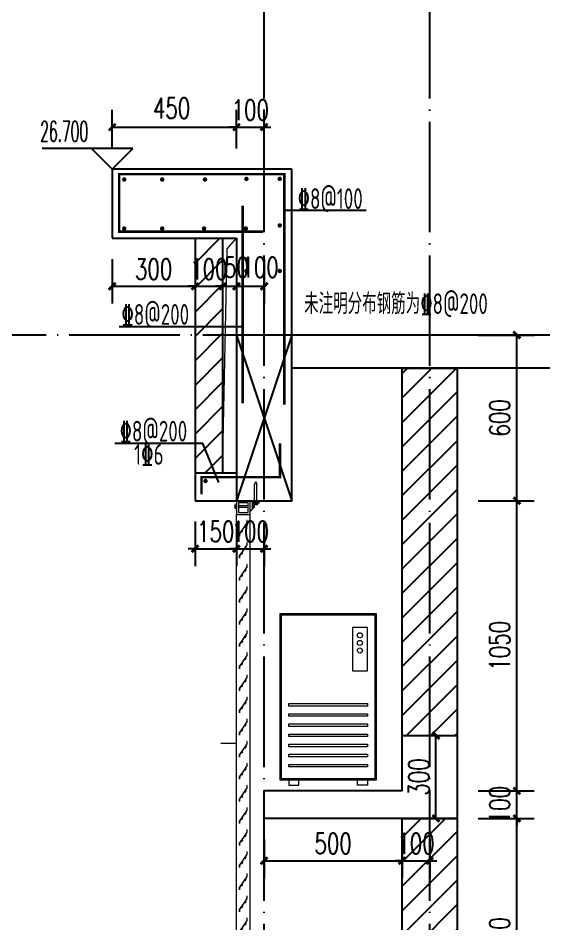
# Model space of a CAD drawing. Extents: x 393367 to 3005760, y 4998 to 826018.
# Drawn here: x 2853777 to 2855681, y 456011 to 459290 of the extents above; entities that cross this region are included whole.
import ezdxf

# ---------------------------------------------------------------- set-up
doc = ezdxf.new("R2010")
doc.units = 0
doc.header["$LTSCALE"] = 1000
doc.linetypes.add('DOTE', pattern=[2.42, 2, -0.2, 0.02, -0.2])
doc.layers.get('0').update_dxf_attribs({"linetype": 'CONTINUOUS'})
doc.layers.get('Defpoints').update_dxf_attribs({"linetype": 'CONTINUOUS'})
for name, color, linetype in [('DIM_ELEV', 3, 'CONTINUOUS'), ('DOTE', 8, 'DOTE'), ('PUB_DIM', 3, 'CONTINUOUS'), ('PUB_HATCH', 8, 'CONTINUOUS'), ('PUB_TEXT', 7, 'CONTINUOUS'), ('S-大样-砼线', 7, 'CONTINUOUS'), ('S-引出线', 40, 'CONTINUOUS'), ('TEXT', 7, 'CONTINUOUS'), ('WALL', 130, 'CONTINUOUS')]:
    doc.layers.add(name, color=color, linetype=linetype)
for name, color, linetype, lineweight in [('DIM_IDEN', 3, 'CONTINUOUS', 15), ('REIN', 1, 'CONTINUOUS', 18), ('平面-空调室外机', 143, 'CONTINUOUS', 9), ('立面-洞口示意', 214, 'CONTINUOUS', 13), ('立面-百叶', 36, 'CONTINUOUS', 9)]:
    doc.layers.add(name, color=color, linetype=linetype, lineweight=lineweight)
doc.styles.add('_TCH_DIM', font='simplex.shx', dxfattribs={"width": 0.65, "bigfont": 'gbcbig.shx'})
doc.styles.add('_TCH_DIM_T3', font='SIMPLEX', dxfattribs={"width": 0.705882, "bigfont": 'GBCBIG'})
doc.styles.add('TSSD_Rein', font='Tssdeng.shx', dxfattribs={"width": 0.7, "bigfont": 'hztxt.shx'})
doc.dimstyles.new('_TCH_ARCH&&25', dxfattribs={"dimtxt": 74.375, "dimasz": 25, "dimexe": 62.5, "dimexo": 75, "dimgap": 25, "dimtad": 1, "dimdec": 0, "dimzin": 0, "dimdsep": 46, "dimtxsty": '_TCH_DIM_T3', "dimblk": 'ARCHTICK', "dimcen": 0.09, "dimclrt": 7, "dimazin": 2, "dimtfac": 1, "dimtdec": 0, "dimtix": 1, "dimtmove": 2, "dimatfit": 3, "dimfxl": 1, "dimtolj": 1, "dimtzin": 0, "dimarcsym": 0})
pattern_1 = [(45, (2411524.25, 612130.613), (-44.1941915, 44.1941915), [])]

# ---------------------------------------------------------------- blocks, each defined once
blk = doc.blocks.new('A$C245D61ED')
at = {"layer": '立面-百叶'}
for p, q in [((61.8, 57.3), (65.7, 69.8)), ((65.7, 69.8), (70, 57.3)), ((61.8, 0), (61.8, 57.3)), ((70, 0), (70, 57.3)), ((45.9, 0), (79.7, 0)), ((79.7, -6.2), (79.7, 0)), ((-7.5, -18.3), (-11.1, -18.3)), ((-7.5, -22.8), (-11.1, -22.8)), ((-7.5, -18.3), (-7.5, -22.8)), ((38.4, -17.9), (3.4, -17.9)), ((38.4, -24.1), (3.4, -24.1)), ((52.2, -6.2), (52.2, -31.7)), ((52.2, -6.2), (79.7, -6.2)), ((61.3, -17.9), (52.2, -17.9)), ((61.3, -24.1), (52.2, -24.1)), ((61.3, -24.1), (61.3, -17.9)), ((63.4, -10.2), (63.4, -14.4)), ((63.4, -10.2), (68.8, -10.2)), ((68.8, -10.2), (68.8, -14.4)), ((-4.1, -2150), (-4.1, -50)), ((45.9, -2150), (45.9, -50)), ((-7.5, -2177.2), (-11.1, -2177.2)), ((-7.5, -2181.7), (-11.1, -2181.7)), ((-7.5, -2181.7), (-7.5, -2177.2)), ((38.4, -2175.9), (3.4, -2175.9)), ((38.4, -2182.1), (3.4, -2182.1)), ((52.2, -2193.7), (52.2, -2168.3)), ((61.3, -2175.9), (52.2, -2175.9)), ((61.3, -2182.1), (52.2, -2182.1)), ((52.2, -2193.7), (79.7, -2193.7)), ((61.3, -2175.9), (61.3, -2182.1)), ((63.4, -2189.8), (63.4, -2185.6)), ((63.4, -2189.8), (68.8, -2189.8)), ((68.8, -2189.8), (68.8, -2185.6)), ((79.7, -2193.7), (79.7, -2200)), ((45.9, -2200), (79.7, -2200)), ((61.8, -2200), (61.8, -2257.3)), ((70, -2200), (70, -2257.3)), ((61.8, -2257.3), (65.7, -2269.8)), ((65.7, -2269.8), (70, -2257.3))]:
    blk.add_line(p, q, dxfattribs=at)
for points in [[(-4.1, 0), (-4.1, -50), (45.9, -50), (45.9, 0)], [(3.4, -7.5), (3.4, -42.5), (38.4, -42.5), (38.4, -7.5)]]:
    blk.add_lwpolyline(points, close=True, dxfattribs=at)
at = {"layer": '立面-百叶', "elevation": 0}
for points in [[(52.2, -14.4), (56.4, -14.4), (56.4, -27.5), (52.2, -27.5)], [(52.2, -2185.6), (56.4, -2185.6), (56.4, -2172.5), (52.2, -2172.5)]]:
    blk.add_lwpolyline(points, dxfattribs=at)
at = {"layer": '立面-百叶'}
for points in [[(18.6, -110, 0.381382), (16.2, -107.2, -0.56119), (16.1, -106.9), (25.8, -92.6, -0.56119), (26.1, -92.6, 0.381382), (29.6, -93.8, 0.433252), (29.7, -93.6), (29.3, -92.8, 0.372825), (29, -92.7, -2.886751), (30, -91.1, 0.372825), (30.3, -91.4), (31.1, -91.4, 0.433252), (31.3, -91.3, 0.381382), (28.9, -88.5, -0.56119), (28.7, -88.2), (34.4, -79.9), (34.4, -71), (33.6, -71), (33.6, -79.6), (6.5, -119.5), (6.5, -128.1), (7.4, -128.1), (7.4, -119.7), (13.1, -111.3, -0.56119), (13.4, -111.3, 0.381382), (16.9, -112.5, 0.433252), (17, -112.3), (16.6, -111.5, 0.372825), (16.3, -111.4, -2.886751), (17.3, -109.8, 0.372825), (17.6, -110.1), (18.4, -110.1, 0.433252)], [(18.6, -190, 0.381382), (16.2, -187.2, -0.56119), (16.1, -186.9), (25.8, -172.6, -0.56119), (26.1, -172.6, 0.381382), (29.6, -173.8, 0.433252), (29.7, -173.6), (29.3, -172.8, 0.372825), (29, -172.7, -2.886751), (30, -171.1, 0.372825), (30.3, -171.4), (31.1, -171.4, 0.433252), (31.3, -171.3, 0.381382), (28.9, -168.5, -0.56119), (28.7, -168.2), (34.4, -159.9), (34.4, -151), (33.6, -151), (33.6, -159.6), (6.5, -199.5), (6.5, -208.1), (7.4, -208.1), (7.4, -199.7), (13.1, -191.3, -0.56119), (13.4, -191.3, 0.381382), (16.9, -192.5, 0.433252), (17, -192.3), (16.6, -191.5, 0.372825), (16.3, -191.4, -2.886751), (17.3, -189.8, 0.372825), (17.6, -190.1), (18.4, -190.1, 0.433252)], [(18.6, -270, 0.381382), (16.2, -267.2, -0.56119), (16.1, -266.9), (25.8, -252.6, -0.56119), (26.1, -252.6, 0.381382), (29.6, -253.8, 0.433252), (29.7, -253.6), (29.3, -252.8, 0.372825), (29, -252.7, -2.886751), (30, -251.1, 0.372825), (30.3, -251.4), (31.1, -251.4, 0.433252), (31.3, -251.3, 0.381382), (28.9, -248.5, -0.56119), (28.7, -248.2), (34.4, -239.9), (34.4, -231), (33.6, -231), (33.6, -239.6), (6.5, -279.5), (6.5, -288.1), (7.4, -288.1), (7.4, -279.7), (13.1, -271.3, -0.56119), (13.4, -271.3, 0.381382), (16.9, -272.5, 0.433252), (17, -272.3), (16.6, -271.5, 0.372825), (16.3, -271.4, -2.886751), (17.3, -269.8, 0.372825), (17.6, -270.1), (18.4, -270.1, 0.433252)], [(18.6, -350, 0.381382), (16.2, -347.2, -0.56119), (16.1, -346.9), (25.8, -332.6, -0.56119), (26.1, -332.6, 0.381382), (29.6, -333.8, 0.433252), (29.7, -333.6), (29.3, -332.8, 0.372825), (29, -332.7, -2.886751), (30, -331.1, 0.372825), (30.3, -331.4), (31.1, -331.4, 0.433252), (31.3, -331.3, 0.381382), (28.9, -328.5, -0.56119), (28.7, -328.2), (34.4, -319.9), (34.4, -311), (33.6, -311), (33.6, -319.6), (6.5, -359.5), (6.5, -368.1), (7.4, -368.1), (7.4, -359.7), (13.1, -351.3, -0.56119), (13.4, -351.3, 0.381382), (16.9, -352.5, 0.433252), (17, -352.3), (16.6, -351.5, 0.372825), (16.3, -351.4, -2.886751), (17.3, -349.8, 0.372825), (17.6, -350.1), (18.4, -350.1, 0.433252)], [(18.6, -430, 0.381382), (16.2, -427.2, -0.56119), (16.1, -426.9), (25.8, -412.6, -0.56119), (26.1, -412.6, 0.381382), (29.6, -413.8, 0.433252), (29.7, -413.6), (29.3, -412.8, 0.372825), (29, -412.7, -2.886751), (30, -411.1, 0.372825), (30.3, -411.4), (31.1, -411.4, 0.433252), (31.3, -411.3, 0.381382), (28.9, -408.5, -0.56119), (28.7, -408.2), (34.4, -399.9), (34.4, -391), (33.6, -391), (33.6, -399.6), (6.5, -439.5), (6.5, -448.1), (7.4, -448.1), (7.4, -439.7), (13.1, -431.3, -0.56119), (13.4, -431.3, 0.381382), (16.9, -432.5, 0.433252), (17, -432.3), (16.6, -431.5, 0.372825), (16.3, -431.4, -2.886751), (17.3, -429.8, 0.372825), (17.6, -430.1), (18.4, -430.1, 0.433252)], [(18.6, -510, 0.381382), (16.2, -507.2, -0.56119), (16.1, -506.9), (25.8, -492.6, -0.56119), (26.1, -492.6, 0.381382), (29.6, -493.8, 0.433252), (29.7, -493.6), (29.3, -492.8, 0.372825), (29, -492.7, -2.886751), (30, -491.1, 0.372825), (30.3, -491.4), (31.1, -491.4, 0.433252), (31.3, -491.3, 0.381382), (28.9, -488.5, -0.56119), (28.7, -488.2), (34.4, -479.9), (34.4, -471), (33.6, -471), (33.6, -479.6), (6.5, -519.5), (6.5, -528.1), (7.4, -528.1), (7.4, -519.7), (13.1, -511.3, -0.56119), (13.4, -511.3, 0.381382), (16.9, -512.5, 0.433252), (17, -512.3), (16.6, -511.5, 0.372825), (16.3, -511.4, -2.886751), (17.3, -509.8, 0.372825), (17.6, -510.1), (18.4, -510.1, 0.433252)], [(18.6, -590, 0.381382), (16.2, -587.2, -0.56119), (16.1, -586.9), (25.8, -572.6, -0.56119), (26.1, -572.6, 0.381382), (29.6, -573.8, 0.433252), (29.7, -573.6), (29.3, -572.8, 0.372825), (29, -572.7, -2.886751), (30, -571.1, 0.372825), (30.3, -571.4), (31.1, -571.4, 0.433252), (31.3, -571.3, 0.381382), (28.9, -568.5, -0.56119), (28.7, -568.2), (34.4, -559.9), (34.4, -551), (33.6, -551), (33.6, -559.6), (6.5, -599.5), (6.5, -608.1), (7.4, -608.1), (7.4, -599.7), (13.1, -591.3, -0.56119), (13.4, -591.3, 0.381382), (16.9, -592.5, 0.433252), (17, -592.3), (16.6, -591.5, 0.372825), (16.3, -591.4, -2.886751), (17.3, -589.8, 0.372825), (17.6, -590.1), (18.4, -590.1, 0.433252)], [(18.6, -670, 0.381382), (16.2, -667.2, -0.56119), (16.1, -666.9), (25.8, -652.6, -0.56119), (26.1, -652.6, 0.381382), (29.6, -653.8, 0.433252), (29.7, -653.6), (29.3, -652.8, 0.372825), (29, -652.7, -2.886751), (30, -651.1, 0.372825), (30.3, -651.4), (31.1, -651.4, 0.433252), (31.3, -651.3, 0.381382), (28.9, -648.5, -0.56119), (28.7, -648.2), (34.4, -639.9), (34.4, -631), (33.6, -631), (33.6, -639.6), (6.5, -679.5), (6.5, -688.1), (7.4, -688.1), (7.4, -679.7), (13.1, -671.3, -0.56119), (13.4, -671.3, 0.381382), (16.9, -672.5, 0.433252), (17, -672.3), (16.6, -671.5, 0.372825), (16.3, -671.4, -2.886751), (17.3, -669.8, 0.372825), (17.6, -670.1), (18.4, -670.1, 0.433252)], [(18.6, -750, 0.381382), (16.2, -747.2, -0.56119), (16.1, -746.9), (25.8, -732.6, -0.56119), (26.1, -732.6, 0.381382), (29.6, -733.8, 0.433252), (29.7, -733.6), (29.3, -732.8, 0.372825), (29, -732.7, -2.886751), (30, -731.1, 0.372825), (30.3, -731.4), (31.1, -731.4, 0.433252), (31.3, -731.3, 0.381382), (28.9, -728.5, -0.56119), (28.7, -728.2), (34.4, -719.9), (34.4, -711), (33.6, -711), (33.6, -719.6), (6.5, -759.5), (6.5, -768.1), (7.4, -768.1), (7.4, -759.7), (13.1, -751.3, -0.56119), (13.4, -751.3, 0.381382), (16.9, -752.5, 0.433252), (17, -752.3), (16.6, -751.5, 0.372825), (16.3, -751.4, -2.886751), (17.3, -749.8, 0.372825), (17.6, -750.1), (18.4, -750.1, 0.433252)], [(18.6, -830, 0.381382), (16.2, -827.2, -0.56119), (16.1, -826.9), (25.8, -812.6, -0.56119), (26.1, -812.6, 0.381382), (29.6, -813.8, 0.433252), (29.7, -813.6), (29.3, -812.8, 0.372825), (29, -812.7, -2.886751), (30, -811.1, 0.372825), (30.3, -811.4), (31.1, -811.4, 0.433252), (31.3, -811.3, 0.381382), (28.9, -808.5, -0.56119), (28.7, -808.2), (34.4, -799.9), (34.4, -791), (33.6, -791), (33.6, -799.6), (6.5, -839.5), (6.5, -848.1), (7.4, -848.1), (7.4, -839.7), (13.1, -831.3, -0.56119), (13.4, -831.3, 0.381382), (16.9, -832.5, 0.433252), (17, -832.3), (16.6, -831.5, 0.372825), (16.3, -831.4, -2.886751), (17.3, -829.8, 0.372825), (17.6, -830.1), (18.4, -830.1, 0.433252)], [(18.6, -910, 0.381382), (16.2, -907.2, -0.56119), (16.1, -906.9), (25.8, -892.6, -0.56119), (26.1, -892.6, 0.381382), (29.6, -893.8, 0.433252), (29.7, -893.6), (29.3, -892.8, 0.372825), (29, -892.7, -2.886751), (30, -891.1, 0.372825), (30.3, -891.4), (31.1, -891.4, 0.433252), (31.3, -891.3, 0.381382), (28.9, -888.5, -0.56119), (28.7, -888.2), (34.4, -879.9), (34.4, -871), (33.6, -871), (33.6, -879.6), (6.5, -919.5), (6.5, -928.1), (7.4, -928.1), (7.4, -919.7), (13.1, -911.3, -0.56119), (13.4, -911.3, 0.381382), (16.9, -912.5, 0.433252), (17, -912.3), (16.6, -911.5, 0.372825), (16.3, -911.4, -2.886751), (17.3, -909.8, 0.372825), (17.6, -910.1), (18.4, -910.1, 0.433252)], [(18.6, -990, 0.381382), (16.2, -987.2, -0.56119), (16.1, -986.9), (25.8, -972.6, -0.56119), (26.1, -972.6, 0.381382), (29.6, -973.8, 0.433252), (29.7, -973.6), (29.3, -972.8, 0.372825), (29, -972.7, -2.886751), (30, -971.1, 0.372825), (30.3, -971.4), (31.1, -971.4, 0.433252), (31.3, -971.3, 0.381382), (28.9, -968.5, -0.56119), (28.7, -968.2), (34.4, -959.9), (34.4, -951), (33.6, -951), (33.6, -959.6), (6.5, -999.5), (6.5, -1008.1), (7.4, -1008.1), (7.4, -999.7), (13.1, -991.3, -0.56119), (13.4, -991.3, 0.381382), (16.9, -992.5, 0.433252), (17, -992.3), (16.6, -991.5, 0.372825), (16.3, -991.4, -2.886751), (17.3, -989.8, 0.372825), (17.6, -990.1), (18.4, -990.1, 0.433252)], [(18.6, -1070, 0.381382), (16.2, -1067.2, -0.56119), (16.1, -1066.9), (25.8, -1052.6, -0.56119), (26.1, -1052.6, 0.381382), (29.6, -1053.8, 0.433252), (29.7, -1053.6), (29.3, -1052.8, 0.372825), (29, -1052.7, -2.886751), (30, -1051.1, 0.372825), (30.3, -1051.4), (31.1, -1051.4, 0.433252), (31.3, -1051.3, 0.381382), (28.9, -1048.5, -0.56119), (28.7, -1048.2), (34.4, -1039.9), (34.4, -1031), (33.6, -1031), (33.6, -1039.6), (6.5, -1079.5), (6.5, -1088.1), (7.4, -1088.1), (7.4, -1079.7), (13.1, -1071.3, -0.56119), (13.4, -1071.3, 0.381382), (16.9, -1072.5, 0.433252), (17, -1072.3), (16.6, -1071.5, 0.372825), (16.3, -1071.4, -2.886751), (17.3, -1069.8, 0.372825), (17.6, -1070.1), (18.4, -1070.1, 0.433252)], [(18.6, -1150, 0.381382), (16.2, -1147.2, -0.56119), (16.1, -1146.9), (25.8, -1132.6, -0.56119), (26.1, -1132.6, 0.381382), (29.6, -1133.8, 0.433252), (29.7, -1133.6), (29.3, -1132.8, 0.372825), (29, -1132.7, -2.886751), (30, -1131.1, 0.372825), (30.3, -1131.4), (31.1, -1131.4, 0.433252), (31.3, -1131.3, 0.381382), (28.9, -1128.5, -0.56119), (28.7, -1128.2), (34.4, -1119.9), (34.4, -1111), (33.6, -1111), (33.6, -1119.6), (6.5, -1159.5), (6.5, -1168.1), (7.4, -1168.1), (7.4, -1159.7), (13.1, -1151.3, -0.56119), (13.4, -1151.3, 0.381382), (16.9, -1152.5, 0.433252), (17, -1152.3), (16.6, -1151.5, 0.372825), (16.3, -1151.4, -2.886751), (17.3, -1149.8, 0.372825), (17.6, -1150.1), (18.4, -1150.1, 0.433252)], [(18.6, -1230, 0.381382), (16.2, -1227.2, -0.56119), (16.1, -1226.9), (25.8, -1212.6, -0.56119), (26.1, -1212.6, 0.381382), (29.6, -1213.8, 0.433252), (29.7, -1213.6), (29.3, -1212.8, 0.372825), (29, -1212.7, -2.886751), (30, -1211.1, 0.372825), (30.3, -1211.4), (31.1, -1211.4, 0.433252), (31.3, -1211.3, 0.381382), (28.9, -1208.5, -0.56119), (28.7, -1208.2), (34.4, -1199.9), (34.4, -1191), (33.6, -1191), (33.6, -1199.6), (6.5, -1239.5), (6.5, -1248.1), (7.4, -1248.1), (7.4, -1239.7), (13.1, -1231.3, -0.56119), (13.4, -1231.3, 0.381382), (16.9, -1232.5, 0.433252), (17, -1232.3), (16.6, -1231.5, 0.372825), (16.3, -1231.4, -2.886751), (17.3, -1229.8, 0.372825), (17.6, -1230.1), (18.4, -1230.1, 0.433252)], [(18.6, -1310, 0.381382), (16.2, -1307.2, -0.56119), (16.1, -1306.9), (25.8, -1292.6, -0.56119), (26.1, -1292.6, 0.381382), (29.6, -1293.8, 0.433252), (29.7, -1293.6), (29.3, -1292.8, 0.372825), (29, -1292.7, -2.886751), (30, -1291.1, 0.372825), (30.3, -1291.4), (31.1, -1291.4, 0.433252), (31.3, -1291.3, 0.381382), (28.9, -1288.5, -0.56119), (28.7, -1288.2), (34.4, -1279.9), (34.4, -1271), (33.6, -1271), (33.6, -1279.6), (6.5, -1319.5), (6.5, -1328.1), (7.4, -1328.1), (7.4, -1319.7), (13.1, -1311.3, -0.56119), (13.4, -1311.3, 0.381382), (16.9, -1312.5, 0.433252), (17, -1312.3), (16.6, -1311.5, 0.372825), (16.3, -1311.4, -2.886751), (17.3, -1309.8, 0.372825), (17.6, -1310.1), (18.4, -1310.1, 0.433252)], [(18.6, -1390, 0.381382), (16.2, -1387.2, -0.56119), (16.1, -1386.9), (25.8, -1372.6, -0.56119), (26.1, -1372.6, 0.381382), (29.6, -1373.8, 0.433252), (29.7, -1373.6), (29.3, -1372.8, 0.372825), (29, -1372.7, -2.886751), (30, -1371.1, 0.372825), (30.3, -1371.4), (31.1, -1371.4, 0.433252), (31.3, -1371.3, 0.381382), (28.9, -1368.5, -0.56119), (28.7, -1368.2), (34.4, -1359.9), (34.4, -1351), (33.6, -1351), (33.6, -1359.6), (6.5, -1399.5), (6.5, -1408.1), (7.4, -1408.1), (7.4, -1399.7), (13.1, -1391.3, -0.56119), (13.4, -1391.3, 0.381382), (16.9, -1392.5, 0.433252), (17, -1392.3), (16.6, -1391.5, 0.372825), (16.3, -1391.4, -2.886751), (17.3, -1389.8, 0.372825), (17.6, -1390.1), (18.4, -1390.1, 0.433252)], [(18.6, -1470, 0.381382), (16.2, -1467.2, -0.56119), (16.1, -1466.9), (25.8, -1452.6, -0.56119), (26.1, -1452.6, 0.381382), (29.6, -1453.8, 0.433252), (29.7, -1453.6), (29.3, -1452.8, 0.372825), (29, -1452.7, -2.886751), (30, -1451.1, 0.372825), (30.3, -1451.4), (31.1, -1451.4, 0.433252), (31.3, -1451.3, 0.381382), (28.9, -1448.5, -0.56119), (28.7, -1448.2), (34.4, -1439.9), (34.4, -1431), (33.6, -1431), (33.6, -1439.6), (6.5, -1479.5), (6.5, -1488.1), (7.4, -1488.1), (7.4, -1479.7), (13.1, -1471.3, -0.56119), (13.4, -1471.3, 0.381382), (16.9, -1472.5, 0.433252), (17, -1472.3), (16.6, -1471.5, 0.372825), (16.3, -1471.4, -2.886751), (17.3, -1469.8, 0.372825), (17.6, -1470.1), (18.4, -1470.1, 0.433252)], [(18.6, -1550, 0.381382), (16.2, -1547.2, -0.56119), (16.1, -1546.9), (25.8, -1532.6, -0.56119), (26.1, -1532.6, 0.381382), (29.6, -1533.8, 0.433252), (29.7, -1533.6), (29.3, -1532.8, 0.372825), (29, -1532.7, -2.886751), (30, -1531.1, 0.372825), (30.3, -1531.4), (31.1, -1531.4, 0.433252), (31.3, -1531.3, 0.381382), (28.9, -1528.5, -0.56119), (28.7, -1528.2), (34.4, -1519.9), (34.4, -1511), (33.6, -1511), (33.6, -1519.6), (6.5, -1559.5), (6.5, -1568.1), (7.4, -1568.1), (7.4, -1559.7), (13.1, -1551.3, -0.56119), (13.4, -1551.3, 0.381382), (16.9, -1552.5, 0.433252), (17, -1552.3), (16.6, -1551.5, 0.372825), (16.3, -1551.4, -2.886751), (17.3, -1549.8, 0.372825), (17.6, -1550.1), (18.4, -1550.1, 0.433252)], [(18.6, -1630, 0.381382), (16.2, -1627.2, -0.56119), (16.1, -1626.9), (25.8, -1612.6, -0.56119), (26.1, -1612.6, 0.381382), (29.6, -1613.8, 0.433252), (29.7, -1613.6), (29.3, -1612.8, 0.372825), (29, -1612.7, -2.886751), (30, -1611.1, 0.372825), (30.3, -1611.4), (31.1, -1611.4, 0.433252), (31.3, -1611.3, 0.381382), (28.9, -1608.5, -0.56119), (28.7, -1608.2), (34.4, -1599.9), (34.4, -1591), (33.6, -1591), (33.6, -1599.6), (6.5, -1639.5), (6.5, -1648.1), (7.4, -1648.1), (7.4, -1639.7), (13.1, -1631.3, -0.56119), (13.4, -1631.3, 0.381382), (16.9, -1632.5, 0.433252), (17, -1632.3), (16.6, -1631.5, 0.372825), (16.3, -1631.4, -2.886751), (17.3, -1629.8, 0.372825), (17.6, -1630.1), (18.4, -1630.1, 0.433252)], [(18.6, -1710, 0.381382), (16.2, -1707.2, -0.56119), (16.1, -1706.9), (25.8, -1692.6, -0.56119), (26.1, -1692.6, 0.381382), (29.6, -1693.8, 0.433252), (29.7, -1693.6), (29.3, -1692.8, 0.372825), (29, -1692.7, -2.886751), (30, -1691.1, 0.372825), (30.3, -1691.4), (31.1, -1691.4, 0.433252), (31.3, -1691.3, 0.381382), (28.9, -1688.5, -0.56119), (28.7, -1688.2), (34.4, -1679.9), (34.4, -1671), (33.6, -1671), (33.6, -1679.6), (6.5, -1719.5), (6.5, -1728.1), (7.4, -1728.1), (7.4, -1719.7), (13.1, -1711.3, -0.56119), (13.4, -1711.3, 0.381382), (16.9, -1712.5, 0.433252), (17, -1712.3), (16.6, -1711.5, 0.372825), (16.3, -1711.4, -2.886751), (17.3, -1709.8, 0.372825), (17.6, -1710.1), (18.4, -1710.1, 0.433252)], [(18.6, -1790, 0.381382), (16.2, -1787.2, -0.56119), (16.1, -1786.9), (25.8, -1772.6, -0.56119), (26.1, -1772.6, 0.381382), (29.6, -1773.8, 0.433252), (29.7, -1773.6), (29.3, -1772.8, 0.372825), (29, -1772.7, -2.886751), (30, -1771.1, 0.372825), (30.3, -1771.4), (31.1, -1771.4, 0.433252), (31.3, -1771.3, 0.381382), (28.9, -1768.5, -0.56119), (28.7, -1768.2), (34.4, -1759.9), (34.4, -1751), (33.6, -1751), (33.6, -1759.6), (6.5, -1799.5), (6.5, -1808.1), (7.4, -1808.1), (7.4, -1799.7), (13.1, -1791.3, -0.56119), (13.4, -1791.3, 0.381382), (16.9, -1792.5, 0.433252), (17, -1792.3), (16.6, -1791.5, 0.372825), (16.3, -1791.4, -2.886751), (17.3, -1789.8, 0.372825), (17.6, -1790.1), (18.4, -1790.1, 0.433252)], [(18.6, -1870, 0.381382), (16.2, -1867.2, -0.56119), (16.1, -1866.9), (25.8, -1852.6, -0.56119), (26.1, -1852.6, 0.381382), (29.6, -1853.8, 0.433252), (29.7, -1853.6), (29.3, -1852.8, 0.372825), (29, -1852.7, -2.886751), (30, -1851.1, 0.372825), (30.3, -1851.4), (31.1, -1851.4, 0.433252), (31.3, -1851.3, 0.381382), (28.9, -1848.5, -0.56119), (28.7, -1848.2), (34.4, -1839.9), (34.4, -1831), (33.6, -1831), (33.6, -1839.6), (6.5, -1879.5), (6.5, -1888.1), (7.4, -1888.1), (7.4, -1879.7), (13.1, -1871.3, -0.56119), (13.4, -1871.3, 0.381382), (16.9, -1872.5, 0.433252), (17, -1872.3), (16.6, -1871.5, 0.372825), (16.3, -1871.4, -2.886751), (17.3, -1869.8, 0.372825), (17.6, -1870.1), (18.4, -1870.1, 0.433252)], [(18.6, -1950, 0.381382), (16.2, -1947.2, -0.56119), (16.1, -1946.9), (25.8, -1932.6, -0.56119), (26.1, -1932.6, 0.381382), (29.6, -1933.8, 0.433252), (29.7, -1933.6), (29.3, -1932.8, 0.372825), (29, -1932.7, -2.886751), (30, -1931.1, 0.372825), (30.3, -1931.4), (31.1, -1931.4, 0.433252), (31.3, -1931.3, 0.381382), (28.9, -1928.5, -0.56119), (28.7, -1928.2), (34.4, -1919.9), (34.4, -1911), (33.6, -1911), (33.6, -1919.6), (6.5, -1959.5), (6.5, -1968.1), (7.4, -1968.1), (7.4, -1959.7), (13.1, -1951.3, -0.56119), (13.4, -1951.3, 0.381382), (16.9, -1952.5, 0.433252), (17, -1952.3), (16.6, -1951.5, 0.372825), (16.3, -1951.4, -2.886751), (17.3, -1949.8, 0.372825), (17.6, -1950.1), (18.4, -1950.1, 0.433252)], [(18.6, -2030, 0.381382), (16.2, -2027.2, -0.56119), (16.1, -2026.9), (25.8, -2012.6, -0.56119), (26.1, -2012.6, 0.381382), (29.6, -2013.8, 0.433252), (29.7, -2013.6), (29.3, -2012.8, 0.372825), (29, -2012.7, -2.886751), (30, -2011.1, 0.372825), (30.3, -2011.4), (31.1, -2011.4, 0.433252), (31.3, -2011.3, 0.381382), (28.9, -2008.5, -0.56119), (28.7, -2008.2), (34.4, -1999.9), (34.4, -1991), (33.6, -1991), (33.6, -1999.6), (6.5, -2039.5), (6.5, -2048.1), (7.4, -2048.1), (7.4, -2039.7), (13.1, -2031.3, -0.56119), (13.4, -2031.3, 0.381382), (16.9, -2032.5, 0.433252), (17, -2032.3), (16.6, -2031.5, 0.372825), (16.3, -2031.4, -2.886751), (17.3, -2029.8, 0.372825), (17.6, -2030.1), (18.4, -2030.1, 0.433252)], [(18.6, -2110, 0.381382), (16.2, -2107.2, -0.56119), (16.1, -2106.9), (25.8, -2092.6, -0.56119), (26.1, -2092.6, 0.381382), (29.6, -2093.8, 0.433252), (29.7, -2093.6), (29.3, -2092.8, 0.372825), (29, -2092.7, -2.886751), (30, -2091.1, 0.372825), (30.3, -2091.4), (31.1, -2091.4, 0.433252), (31.3, -2091.3, 0.381382), (28.9, -2088.5, -0.56119), (28.7, -2088.2), (34.4, -2079.9), (34.4, -2071), (33.6, -2071), (33.6, -2079.6), (6.5, -2119.5), (6.5, -2128.1), (7.4, -2128.1), (7.4, -2119.7), (13.1, -2111.3, -0.56119), (13.4, -2111.3, 0.381382), (16.9, -2112.5, 0.433252), (17, -2112.3), (16.6, -2111.5, 0.372825), (16.3, -2111.4, -2.886751), (17.3, -2109.8, 0.372825), (17.6, -2110.1), (18.4, -2110.1, 0.433252)]]:
    blk.add_lwpolyline(points, format="xyb", close=True, dxfattribs=at)
at = {"layer": '立面-百叶', "elevation": 0}
for points in [[(-4.1, -2200), (-4.1, -2150), (45.9, -2150), (45.9, -2200)], [(3.4, -2192.5), (3.4, -2157.5), (38.4, -2157.5), (38.4, -2192.5)]]:
    blk.add_lwpolyline(points, close=True, dxfattribs=at)
at = {"layer": '立面-百叶'}
for centre, radius, start, end in [((-2.6, -20.6), 8.77, 100.1805, 164.9513), ((-2.6, -20.6), 8.77, 195.0487, 259.8195), ((42.9, -28), 9.94, 287.5787, 338.7505), ((66.1, -4.4), 10.4, 190.1805, 254.9513), ((66.1, -4.4), 10.4, 285.0487, 349.8195), ((42.9, -2172), 9.94, 21.2495, 72.4213), ((-2.6, -2179.4), 8.77, 100.1805, 164.9513), ((-2.6, -2179.4), 8.77, 195.0487, 259.8195), ((66.1, -2195.6), 10.4, 105.0487, 169.8195), ((66.1, -2195.6), 10.4, 10.1805, 74.9513)]:
    blk.add_arc(centre, radius, start, end, dxfattribs=at)
blk = doc.blocks.new('kongtiao')
for p, q in [((-338.7, 49), (-338.7, -550.8)), ((11, 49), (-338.7, 49)), ((-334.1, 44.4), (-334.1, -546.2)), ((6.4, 44.4), (-334.1, 44.4)), ((6.4, -546.2), (6.4, 44.4)), ((11, -550.8), (11, 49)), ((-76.2, -0.5), (-76.2, -156.5)), ((-21.1, -0.5), (-76.2, -0.5)), ((-21.1, -156.5), (-21.1, -0.5)), ((-76.2, -156.5), (-21.1, -156.5)), ((-338.7, -550.8), (11, -550.8)), ((-334.1, -546.2), (6.4, -546.2)), ((-306.6, -550.8), (-306.6, -571.2)), ((-269.8, -571.2), (-269.8, -550.8)), ((-57.9, -571.2), (-57.9, -550.8)), ((-21.1, -550.8), (-21.1, -571.2)), ((-306.6, -571.2), (-269.8, -571.2)), ((-21.1, -571.2), (-57.9, -571.2))]:
    blk.add_line(p, q)
for points in [[(-306.6, -275.4), (-21.1, -275.4), (-21.1, -284.6), (-306.6, -284.6)], [(-306.6, -312.1), (-21.1, -312.1), (-21.1, -321.3), (-306.6, -321.3)], [(-306.6, -348.8), (-21.1, -348.8), (-21.1, -358), (-306.6, -358)], [(-306.6, -385.6), (-21.1, -385.6), (-21.1, -394.7), (-306.6, -394.7)], [(-306.6, -422.3), (-21.1, -422.3), (-21.1, -431.5), (-306.6, -431.5)], [(-306.6, -459), (-21.1, -459), (-21.1, -468.2), (-306.6, -468.2)], [(-306.6, -495.7), (-21.1, -495.7), (-21.1, -504.9), (-306.6, -504.9)]]:
    blk.add_lwpolyline(points, close=True)
for centre in [(-48.7, -28), (-48.7, -55.6), (-48.7, -83.1)]:
    blk.add_circle(centre, 9.18)
blk = doc.blocks.new('_ArchTick')
at = {"color": 0, "linetype": 'ByBlock', "const_width": 0.4}
blk.add_lwpolyline([(-0.5, -0.5), (0.5, 0.5)], dxfattribs=at)
blk = doc.blocks.new('*D1657')
at = {"layer": 'Defpoints', "color": 0, "transparency": 16777216}
for p in [(2855367.6, 458142.7), (2855582.8, 458142.7), (2855367.6, 457542.7)]:
    blk.add_point(p, dxfattribs=at)
at = {"layer": 'PUB_DIM', "color": 0, "lineweight": -2, "transparency": 16777216}
for p, q in [((2855442.6, 458142.7), (2855645.3, 458142.7)), ((2855582.8, 457542.7), (2855582.8, 458142.7)), ((2855442.6, 457542.7), (2855645.3, 457542.7))]:
    blk.add_line(p, q, dxfattribs=at)
at = {"layer": 'PUB_DIM', "color": 0, "lineweight": -2, "transparency": 16777216, "xscale": 25, "yscale": 25, "zscale": 25}
for p, rotation in [((2855582.8, 458142.7), 90), ((2855582.8, 457542.7), 270)]:
    blk.add_blockref('_ArchTick', p, dxfattribs=dict(at, rotation=rotation))
at = {"layer": 'PUB_DIM', "color": 7, "transparency": 16777216, "insert": (2855520.6, 457842.7), "char_height": 74.38, "attachment_point": 5, "rotation": 90, "style": '_TCH_DIM_T3'}
blk.add_mtext('\\A1;600', dxfattribs=at)
blk = doc.blocks.new('*D1658')
at = {"layer": 'Defpoints', "color": 0, "transparency": 16777216}
for p in [(2855367.6, 457542.7), (2855582.8, 457542.7), (2855367.6, 456492.7)]:
    blk.add_point(p, dxfattribs=at)
at = {"layer": 'PUB_DIM', "color": 0, "lineweight": -2, "transparency": 16777216}
for p, q in [((2855442.6, 457542.7), (2855645.3, 457542.7)), ((2855582.8, 456492.7), (2855582.8, 457542.7)), ((2855442.6, 456492.7), (2855645.3, 456492.7))]:
    blk.add_line(p, q, dxfattribs=at)
at = {"layer": 'PUB_DIM', "color": 0, "lineweight": -2, "transparency": 16777216, "xscale": 25, "yscale": 25, "zscale": 25}
for p, rotation in [((2855582.8, 457542.7), 90), ((2855582.8, 456492.7), 270)]:
    blk.add_blockref('_ArchTick', p, dxfattribs=dict(at, rotation=rotation))
at = {"layer": 'PUB_DIM', "color": 7, "transparency": 16777216, "insert": (2855520.6, 457017.7), "char_height": 74.38, "attachment_point": 5, "rotation": 90, "style": '_TCH_DIM_T3'}
blk.add_mtext('\\A1;1050', dxfattribs=at)
blk = doc.blocks.new('*D1659')
at = {"layer": 'Defpoints', "color": 0, "transparency": 16777216}
for p in [(2855367.6, 456492.7), (2855582.8, 456492.7), (2855367.6, 456392.7)]:
    blk.add_point(p, dxfattribs=at)
at = {"layer": 'PUB_DIM', "color": 0, "lineweight": -2, "transparency": 16777216}
for p, q in [((2855582.8, 456492.7), (2855582.8, 456517.7)), ((2855442.6, 456492.7), (2855645.3, 456492.7)), ((2855582.8, 456392.7), (2855582.8, 456492.7)), ((2855442.6, 456392.7), (2855645.3, 456392.7)), ((2855582.8, 456392.7), (2855582.8, 456367.7))]:
    blk.add_line(p, q, dxfattribs=at)
at = {"layer": 'PUB_DIM', "color": 0, "lineweight": -2, "transparency": 16777216, "xscale": 25, "yscale": 25, "zscale": 25}
for p, rotation in [((2855582.8, 456492.7), 270), ((2855582.8, 456392.7), 90)]:
    blk.add_blockref('_ArchTick', p, dxfattribs=dict(at, rotation=rotation))
at = {"layer": 'PUB_DIM', "color": 7, "transparency": 16777216, "insert": (2855520.6, 456442.7), "char_height": 74.38, "attachment_point": 5, "rotation": 90, "style": '_TCH_DIM_T3'}
blk.add_mtext('\\A1;100', dxfattribs=at)
blk = doc.blocks.new('*D1660')
at = {"layer": 'Defpoints', "color": 0}
for p in [(2855367.6, 456392.7), (2855582.8, 456392.7), (2855367.6, 455542.7)]:
    blk.add_point(p, dxfattribs=at)
at = {"layer": 'PUB_DIM', "color": 0, "lineweight": -2}
for p, q in [((2855442.6, 456392.7), (2855645.3, 456392.7)), ((2855582.8, 455542.7), (2855582.8, 456392.7)), ((2855442.6, 455542.7), (2855645.3, 455542.7))]:
    blk.add_line(p, q, dxfattribs=at)
at = {"layer": 'PUB_DIM', "color": 0, "lineweight": -2, "xscale": 25, "yscale": 25, "zscale": 25}
for p, rotation in [((2855582.8, 456392.7), 90), ((2855582.8, 455542.7), 270)]:
    blk.add_blockref('_ArchTick', p, dxfattribs=dict(at, rotation=rotation))
at = {"layer": 'PUB_DIM', "color": 7, "insert": (2855520.6, 455967.7), "char_height": 74.38, "attachment_point": 5, "rotation": 90, "style": '_TCH_DIM_T3'}
blk.add_mtext('\\A1;850', dxfattribs=at)
blk = doc.blocks.new('*D1688')
at = {"layer": 'Defpoints', "color": 0, "transparency": 16777216}
for p in [(2855167.6, 456692.7), (2855289.9, 456692.7), (2855167.6, 456392.7)]:
    blk.add_point(p, dxfattribs=at)
at = {"layer": 'PUB_DIM', "color": 0, "lineweight": -2, "transparency": 16777216}
for p, q in [((2855242.6, 456692.7), (2855352.4, 456692.7)), ((2855289.9, 456392.7), (2855289.9, 456692.7)), ((2855242.6, 456392.7), (2855352.4, 456392.7))]:
    blk.add_line(p, q, dxfattribs=at)
at = {"layer": 'PUB_DIM', "color": 0, "lineweight": -2, "transparency": 16777216, "xscale": 25, "yscale": 25, "zscale": 25}
for p, rotation in [((2855289.9, 456692.7), 90), ((2855289.9, 456392.7), 270)]:
    blk.add_blockref('_ArchTick', p, dxfattribs=dict(at, rotation=rotation))
at = {"layer": 'PUB_DIM', "color": 7, "transparency": 16777216, "insert": (2855227.7, 456542.7), "char_height": 74.38, "attachment_point": 5, "rotation": 90, "style": '_TCH_DIM_T3'}
blk.add_mtext('\\A1;300', dxfattribs=at)
blk = doc.blocks.new('*D1689')
at = {"layer": 'Defpoints', "color": 0, "transparency": 16777216}
for p in [(2854667.6, 456392.7), (2855167.6, 456392.7), (2855167.6, 456239.6)]:
    blk.add_point(p, dxfattribs=at)
at = {"layer": 'PUB_DIM', "color": 0, "lineweight": -2, "transparency": 16777216}
for p, q in [((2854667.6, 456317.7), (2854667.6, 456177.1)), ((2855167.6, 456317.7), (2855167.6, 456177.1)), ((2854667.6, 456239.6), (2855167.6, 456239.6))]:
    blk.add_line(p, q, dxfattribs=at)
at = {"layer": 'PUB_DIM', "color": 0, "lineweight": -2, "transparency": 16777216, "xscale": 25, "yscale": 25, "zscale": 25, "rotation": 180}
blk.add_blockref('_ArchTick', (2854667.6, 456239.6), dxfattribs=at)
at = {"layer": 'PUB_DIM', "color": 0, "lineweight": -2, "transparency": 16777216, "xscale": 25, "yscale": 25, "zscale": 25}
blk.add_blockref('_ArchTick', (2855167.6, 456239.6), dxfattribs=at)
at = {"layer": 'PUB_DIM', "color": 7, "transparency": 16777216, "insert": (2854917.6, 456301.8), "char_height": 74.38, "attachment_point": 5, "style": '_TCH_DIM_T3'}
blk.add_mtext('\\A1;500', dxfattribs=at)
blk = doc.blocks.new('*D1690')
at = {"layer": 'Defpoints', "color": 0, "transparency": 16777216}
for p in [(2855167.6, 456392.7), (2855267.6, 456392.7), (2855267.6, 456239.6)]:
    blk.add_point(p, dxfattribs=at)
at = {"layer": 'PUB_DIM', "color": 0, "lineweight": -2, "transparency": 16777216}
for p, q in [((2855167.6, 456317.7), (2855167.6, 456177.1)), ((2855267.6, 456317.7), (2855267.6, 456177.1)), ((2855167.6, 456239.6), (2855142.6, 456239.6)), ((2855167.6, 456239.6), (2855267.6, 456239.6)), ((2855267.6, 456239.6), (2855292.6, 456239.6))]:
    blk.add_line(p, q, dxfattribs=at)
at = {"layer": 'PUB_DIM', "color": 0, "lineweight": -2, "transparency": 16777216, "xscale": 25, "yscale": 25, "zscale": 25}
blk.add_blockref('_ArchTick', (2855167.6, 456239.6), dxfattribs=at)
at = {"layer": 'PUB_DIM', "color": 0, "lineweight": -2, "transparency": 16777216, "xscale": 25, "yscale": 25, "zscale": 25, "rotation": 180}
blk.add_blockref('_ArchTick', (2855267.6, 456239.6), dxfattribs=at)
at = {"layer": 'PUB_DIM', "color": 7, "transparency": 16777216, "insert": (2855217.6, 456301.8), "char_height": 74.38, "attachment_point": 5, "style": '_TCH_DIM_T3'}
blk.add_mtext('\\A1;100', dxfattribs=at)
blk = doc.blocks.new('*D999')
at = {"layer": 'Defpoints', "color": 0, "transparency": 16777216}
for p in [(2854567.6, 458895), (2854117.6, 458742.7), (2854567.6, 458742.7)]:
    blk.add_point(p, dxfattribs=at)
at = {"layer": 'PUB_DIM', "color": 0, "lineweight": -2, "transparency": 16777216}
for p, q in [((2854117.6, 458817.7), (2854117.6, 458957.5)), ((2854567.6, 458817.7), (2854567.6, 458957.5)), ((2854117.6, 458895), (2854567.6, 458895))]:
    blk.add_line(p, q, dxfattribs=at)
at = {"layer": 'PUB_DIM', "color": 0, "lineweight": -2, "transparency": 16777216, "xscale": 25, "yscale": 25, "zscale": 25, "rotation": 180}
blk.add_blockref('_ArchTick', (2854117.6, 458895), dxfattribs=at)
at = {"layer": 'PUB_DIM', "color": 0, "lineweight": -2, "transparency": 16777216, "xscale": 25, "yscale": 25, "zscale": 25}
blk.add_blockref('_ArchTick', (2854567.6, 458895), dxfattribs=at)
at = {"layer": 'PUB_DIM', "color": 7, "transparency": 16777216, "insert": (2854332.6, 458963.8), "char_height": 74.38, "attachment_point": 5, "style": '_TCH_DIM_T3'}
blk.add_mtext('\\A1;450', dxfattribs=at)
blk = doc.blocks.new('*D1000')
at = {"layer": 'Defpoints', "color": 0, "transparency": 16777216}
for p in [(2854667.6, 458895), (2854567.6, 458742.7), (2854667.6, 458742.7)]:
    blk.add_point(p, dxfattribs=at)
at = {"layer": 'PUB_DIM', "color": 0, "lineweight": -2, "transparency": 16777216}
for p, q in [((2854567.6, 458817.7), (2854567.6, 458957.5)), ((2854667.6, 458817.7), (2854667.6, 458957.5)), ((2854567.6, 458895), (2854542.6, 458895)), ((2854567.6, 458895), (2854667.6, 458895)), ((2854667.6, 458895), (2854692.6, 458895))]:
    blk.add_line(p, q, dxfattribs=at)
at = {"layer": 'PUB_DIM', "color": 0, "lineweight": -2, "transparency": 16777216, "xscale": 25, "yscale": 25, "zscale": 25}
blk.add_blockref('_ArchTick', (2854567.6, 458895), dxfattribs=at)
at = {"layer": 'PUB_DIM', "color": 0, "lineweight": -2, "transparency": 16777216, "xscale": 25, "yscale": 25, "zscale": 25, "rotation": 180}
blk.add_blockref('_ArchTick', (2854667.6, 458895), dxfattribs=at)
at = {"layer": 'PUB_DIM', "color": 7, "transparency": 16777216, "insert": (2854617.6, 458957.2), "char_height": 74.38, "attachment_point": 5, "style": '_TCH_DIM_T3'}
blk.add_mtext('\\A1;100', dxfattribs=at)
blk = doc.blocks.new('*D1001')
at = {"layer": 'Defpoints', "color": 0, "transparency": 16777216}
for p in [(2854117.6, 458492.7), (2854417.6, 458492.7), (2854417.6, 458319)]:
    blk.add_point(p, dxfattribs=at)
at = {"layer": 'PUB_DIM', "color": 0, "lineweight": -2, "transparency": 16777216}
for p, q in [((2854117.6, 458417.7), (2854117.6, 458256.5)), ((2854417.6, 458417.7), (2854417.6, 458256.5)), ((2854117.6, 458319), (2854417.6, 458319))]:
    blk.add_line(p, q, dxfattribs=at)
at = {"layer": 'PUB_DIM', "color": 0, "lineweight": -2, "transparency": 16777216, "xscale": 25, "yscale": 25, "zscale": 25, "rotation": 180}
blk.add_blockref('_ArchTick', (2854117.6, 458319), dxfattribs=at)
at = {"layer": 'PUB_DIM', "color": 0, "lineweight": -2, "transparency": 16777216, "xscale": 25, "yscale": 25, "zscale": 25}
blk.add_blockref('_ArchTick', (2854417.6, 458319), dxfattribs=at)
at = {"layer": 'PUB_DIM', "color": 7, "transparency": 16777216, "insert": (2854267.6, 458381.2), "char_height": 74.38, "attachment_point": 5, "style": '_TCH_DIM_T3'}
blk.add_mtext('\\A1;300', dxfattribs=at)
blk = doc.blocks.new('*D1002')
at = {"layer": 'Defpoints', "color": 0, "transparency": 16777216}
for p in [(2854417.6, 458492.7), (2854517.6, 458492.7), (2854517.6, 458319)]:
    blk.add_point(p, dxfattribs=at)
at = {"layer": 'PUB_DIM', "color": 0, "lineweight": -2, "transparency": 16777216}
for p, q in [((2854417.6, 458417.7), (2854417.6, 458256.5)), ((2854517.6, 458417.7), (2854517.6, 458256.5)), ((2854417.6, 458319), (2854392.6, 458319)), ((2854417.6, 458319), (2854517.6, 458319)), ((2854517.6, 458319), (2854542.6, 458319))]:
    blk.add_line(p, q, dxfattribs=at)
at = {"layer": 'PUB_DIM', "color": 0, "lineweight": -2, "transparency": 16777216, "xscale": 25, "yscale": 25, "zscale": 25}
blk.add_blockref('_ArchTick', (2854417.6, 458319), dxfattribs=at)
at = {"layer": 'PUB_DIM', "color": 0, "lineweight": -2, "transparency": 16777216, "xscale": 25, "yscale": 25, "zscale": 25, "rotation": 180}
blk.add_blockref('_ArchTick', (2854517.6, 458319), dxfattribs=at)
at = {"layer": 'PUB_DIM', "color": 7, "transparency": 16777216, "insert": (2854467.6, 458381.2), "char_height": 74.38, "attachment_point": 5, "style": '_TCH_DIM_T3'}
blk.add_mtext('\\A1;100', dxfattribs=at)
blk = doc.blocks.new('*D1003')
at = {"layer": 'Defpoints', "color": 0, "transparency": 16777216}
for p in [(2854517.6, 458492.7), (2854567.6, 458492.7), (2854567.6, 458319)]:
    blk.add_point(p, dxfattribs=at)
at = {"layer": 'PUB_DIM', "color": 0, "lineweight": -2, "transparency": 16777216}
for p, q in [((2854517.6, 458417.7), (2854517.6, 458256.5)), ((2854567.6, 458417.7), (2854567.6, 458256.5)), ((2854517.6, 458319), (2854492.6, 458319)), ((2854517.6, 458319), (2854567.6, 458319)), ((2854567.6, 458319), (2854592.6, 458319))]:
    blk.add_line(p, q, dxfattribs=at)
at = {"layer": 'PUB_DIM', "color": 0, "lineweight": -2, "transparency": 16777216, "xscale": 25, "yscale": 25, "zscale": 25}
blk.add_blockref('_ArchTick', (2854517.6, 458319), dxfattribs=at)
at = {"layer": 'PUB_DIM', "color": 0, "lineweight": -2, "transparency": 16777216, "xscale": 25, "yscale": 25, "zscale": 25, "rotation": 180}
blk.add_blockref('_ArchTick', (2854567.6, 458319), dxfattribs=at)
at = {"layer": 'PUB_DIM', "color": 7, "transparency": 16777216, "insert": (2854567.6, 458387.7), "char_height": 74.38, "attachment_point": 5, "style": '_TCH_DIM_T3'}
blk.add_mtext('\\A1;50', dxfattribs=at)
blk = doc.blocks.new('*D1004')
at = {"layer": 'Defpoints', "color": 0, "transparency": 16777216}
for p in [(2854567.6, 458492.7), (2854667.6, 458492.7), (2854667.6, 458319)]:
    blk.add_point(p, dxfattribs=at)
at = {"layer": 'PUB_DIM', "color": 0, "lineweight": -2, "transparency": 16777216}
for p, q in [((2854567.6, 458417.7), (2854567.6, 458256.5)), ((2854667.6, 458417.7), (2854667.6, 458256.5)), ((2854567.6, 458319), (2854667.6, 458319))]:
    blk.add_line(p, q, dxfattribs=at)
at = {"layer": 'PUB_DIM', "color": 0, "lineweight": -2, "transparency": 16777216, "xscale": 25, "yscale": 25, "zscale": 25, "rotation": 180}
blk.add_blockref('_ArchTick', (2854567.6, 458319), dxfattribs=at)
at = {"layer": 'PUB_DIM', "color": 0, "lineweight": -2, "transparency": 16777216, "xscale": 25, "yscale": 25, "zscale": 25}
blk.add_blockref('_ArchTick', (2854667.6, 458319), dxfattribs=at)
at = {"layer": 'PUB_DIM', "color": 7, "transparency": 16777216, "insert": (2854653, 458387.7), "char_height": 74.38, "attachment_point": 5, "style": '_TCH_DIM_T3'}
blk.add_mtext('\\A1;100', dxfattribs=at)
blk = doc.blocks.new('*D1005')
at = {"layer": 'Defpoints', "color": 0, "transparency": 16777216}
for p in [(2854417.6, 457542.7), (2854567.6, 457542.7), (2854567.6, 457369)]:
    blk.add_point(p, dxfattribs=at)
at = {"layer": 'PUB_DIM', "color": 0, "lineweight": -2, "transparency": 16777216}
for p, q in [((2854417.6, 457467.7), (2854417.6, 457306.5)), ((2854567.6, 457467.7), (2854567.6, 457306.5)), ((2854417.6, 457369), (2854392.6, 457369)), ((2854417.6, 457369), (2854567.6, 457369)), ((2854567.6, 457369), (2854592.6, 457369))]:
    blk.add_line(p, q, dxfattribs=at)
at = {"layer": 'PUB_DIM', "color": 0, "lineweight": -2, "transparency": 16777216, "xscale": 25, "yscale": 25, "zscale": 25}
blk.add_blockref('_ArchTick', (2854417.6, 457369), dxfattribs=at)
at = {"layer": 'PUB_DIM', "color": 0, "lineweight": -2, "transparency": 16777216, "xscale": 25, "yscale": 25, "zscale": 25, "rotation": 180}
blk.add_blockref('_ArchTick', (2854567.6, 457369), dxfattribs=at)
at = {"layer": 'PUB_DIM', "color": 7, "transparency": 16777216, "insert": (2854492.6, 457431.2), "char_height": 74.38, "attachment_point": 5, "style": '_TCH_DIM_T3'}
blk.add_mtext('\\A1;150', dxfattribs=at)
blk = doc.blocks.new('*D1006')
at = {"layer": 'Defpoints', "color": 0, "transparency": 16777216}
for p in [(2854567.6, 457542.7), (2854667.6, 457542.7), (2854667.6, 457369)]:
    blk.add_point(p, dxfattribs=at)
at = {"layer": 'PUB_DIM', "color": 0, "lineweight": -2, "transparency": 16777216}
for p, q in [((2854567.6, 457467.7), (2854567.6, 457306.5)), ((2854667.6, 457467.7), (2854667.6, 457306.5)), ((2854567.6, 457369), (2854542.6, 457369)), ((2854567.6, 457369), (2854667.6, 457369)), ((2854667.6, 457369), (2854692.6, 457369))]:
    blk.add_line(p, q, dxfattribs=at)
at = {"layer": 'PUB_DIM', "color": 0, "lineweight": -2, "transparency": 16777216, "xscale": 25, "yscale": 25, "zscale": 25}
blk.add_blockref('_ArchTick', (2854567.6, 457369), dxfattribs=at)
at = {"layer": 'PUB_DIM', "color": 0, "lineweight": -2, "transparency": 16777216, "xscale": 25, "yscale": 25, "zscale": 25, "rotation": 180}
blk.add_blockref('_ArchTick', (2854667.6, 457369), dxfattribs=at)
at = {"layer": 'PUB_DIM', "color": 7, "transparency": 16777216, "insert": (2854617.6, 457431.2), "char_height": 74.38, "attachment_point": 5, "style": '_TCH_DIM_T3'}
blk.add_mtext('\\A1;100', dxfattribs=at)
blk = doc.blocks.new('A$C0F477415')
at = {"layer": 'REIN', "const_width": 9}
for points in [[(536.2, 974.1), (15.9, 974.1), (15.9, 1182.5), (613.7, 1182.5), (613.7, 347.5)], [(462.6, 353.1), (462.6, 1067.7)], [(313.9, 23.3), (313.9, 85.2), (597.8, 85.2), (597.8, 208.2)]]:
    blk.add_lwpolyline(points, dxfattribs=at)
at = {"layer": 'REIN', "const_width": 8}
for points in [[(30.2, 1162.9, 1), (38.2, 1162.9, 1)], [(167.7, 1162.9, 1), (175.7, 1162.9, 1)], [(322.5, 1162.9, 1), (330.5, 1162.9, 1)], [(472.3, 1165.1, 1), (480.3, 1165.1, 1)], [(593, 1165.1, 1), (601, 1165.1, 1)], [(30.2, 985.4, 1), (38.2, 985.4, 1)], [(167.7, 985.4, 1), (175.7, 985.4, 1)], [(319.2, 985.4, 1), (327.2, 985.4, 1)], [(470.4, 985.4, 1), (478.4, 985.4, 1)], [(593, 996.6, 1), (601, 996.6, 1)], [(472.3, 831.7, 1), (480.3, 831.7, 1)], [(593, 831.7, 1), (601, 831.7, 1)], [(324.2, 71.6, 1), (332.2, 71.6, 1)]]:
    blk.add_lwpolyline(points, format="xyb", close=True, dxfattribs=at)
at = {"layer": 'S-大样-砼线'}
for p, q in [((440.4, 600), (640.4, 0)), ((640.4, 600), (440.4, 0))]:
    blk.add_line(p, q, dxfattribs=at)
blk.add_lwpolyline([(640.4, 600), (440.4, 600), (440.4, 0), (640.4, 0)], close=True, dxfattribs=at)
at = {"layer": 'S-引出线'}
for p, q in [((609.7, 1052), (909.8, 1052)), ((15.5, 630.2), (462.6, 630.2))]:
    blk.add_line(p, q, dxfattribs=at)
blk.add_lwpolyline([(376.5, 66.1), (318.4, 207.7), (0, 207.7)], dxfattribs=at)
at = {"layer": 'TEXT', "style": 'TSSD_Rein', "width": 0.7}
for s, p in [('%%1328@100', (661.7, 1056.1)), ('未注明分布钢筋为%%1328@200', (685.5, 675.8)), ('%%1328@200', (23.9, 637)), ('%%1328@200', (17, 214.4)), ('1%%1326', (70.1, 130.4))]:
    blk.add_text(s, height=75, rotation=0, dxfattribs=at).set_placement(p)

msp = doc.modelspace()

# ---------------------------------------------------------------- hatches: boundary and pattern name
at = {"layer": 'PUB_HATCH'}
h = msp.add_hatch(dxfattribs=at)
h.set_pattern_fill('普通砖', color=256, scale=25, style=0)
h.set_pattern_definition(pattern_1)
h.paths.add_polyline_path([(2854417.5828, 458492.70355), (2854417.5828, 457642.70355), (2854517.5828, 457642.70355), (2854517.5828, 458492.70355)])
h = msp.add_hatch(dxfattribs=at)
h.set_pattern_fill('普通砖', color=256, scale=25, style=0)
h.set_pattern_definition(pattern_1)
h.paths.add_polyline_path([(2855167.58279, 456692.70355), (2855367.58279, 456692.70355), (2855367.58279, 458022.70355), (2855167.58279, 458022.70355)])
h = msp.add_hatch(dxfattribs=at)
h.set_pattern_fill('普通砖', color=256, scale=25, style=0)
h.set_pattern_definition(pattern_1)
h.paths.add_polyline_path([(2855167.58279, 455542.70355), (2855367.58279, 455542.70355), (2855367.5828, 456392.70355), (2855167.5828, 456392.70355)])

# ---------------------------------------------------------------- linework, layer by layer
at = {"layer": 'DIM_ELEV'}
for p, q in [((2854192.5828, 458817.70355), (2853864.5828, 458817.70355)), ((2854117.5828, 458742.70355), (2854042.5828, 458817.70355)), ((2854117.5828, 458742.70355), (2854192.5828, 458817.70355))]:
    msp.add_line(p, q, dxfattribs=at)
at = {"layer": 'DIM_IDEN'}
msp.add_line((2854567.58279, 456664.00774), (2854510.97405, 456664.00774), dxfattribs=at)
at = {"layer": 'DOTE', "linetype": 'DOTE', "ltscale": 0.2}
for p, q in [((2854667.5828, 442542.70126), (2854667.5828, 462142.70355)), ((2855267.5828, 442542.70126), (2855267.5828, 462142.70355)), ((2857266.10772, 458142.70355), (2853497.38864, 458142.70355))]:
    msp.add_line(p, q, dxfattribs=at)
at = {"layer": 'WALL'}
for p, q in [((2854767.5828, 458742.70355), (2854117.5828, 458742.70355)), ((2854117.5828, 458742.70355), (2854117.5828, 458492.70355)), ((2854767.5828, 458142.70355), (2854767.5828, 458742.70355)), ((2854117.5828, 458492.70355), (2854567.5828, 458492.70355)), ((2854417.5828, 458492.70355), (2854417.5828, 457642.70355)), ((2854517.5828, 458492.70355), (2854517.5828, 457642.70355)), ((2854567.5828, 458492.70355), (2854567.5828, 457642.70355)), ((2857266.10772, 458142.70355), (2854767.5828, 458142.70355)), ((2857266.10772, 458022.70355), (2854767.5828, 458022.70355)), ((2854767.5828, 457542.70355), (2854767.5828, 458022.70355)), ((2855167.58279, 456692.70355), (2855167.58279, 458022.70355)), ((2855167.58279, 458022.70355), (2855367.58279, 458022.70355)), ((2855367.58279, 456692.70355), (2855367.58279, 458022.70355)), ((2854567.5828, 457642.70355), (2854417.5828, 457642.70355)), ((2854417.5828, 457642.70355), (2854417.5828, 457542.70355)), ((2854417.5828, 457542.70355), (2854767.5828, 457542.70355)), ((2855167.5828, 456492.70355), (2855167.5828, 456692.70355)), ((2855167.5828, 456692.70355), (2855367.5828, 456692.70355)), ((2855367.5828, 456392.70355), (2855367.5828, 456692.70355)), ((2855167.5828, 456492.70355), (2854667.58279, 456492.70355)), ((2854667.58279, 456392.70355), (2854667.58279, 456492.70355)), ((2855367.5828, 456392.70355), (2854667.58279, 456392.70355)), ((2855167.58279, 455542.70355), (2855167.5828, 456392.70355)), ((2855167.5828, 456392.70355), (2855367.5828, 456392.70355)), ((2855367.58279, 455542.70355), (2855367.5828, 456392.70355))]:
    msp.add_line(p, q, dxfattribs=at)
at = {"layer": '立面-洞口示意'}
msp.add_lwpolyline([(2854517.5828, 457642.66614), (2854533.72318, 458454.49552), (2854567.5828, 458492.70355)], dxfattribs=at)

# ---------------------------------------------------------------- block references
msp.add_blockref('A$C245D61ED', (2854571.64952, 457542.70971))
at = {"layer": 'TEXT'}
msp.add_blockref('A$C0F477415', (2854127.17636, 457542.70298), dxfattribs=at)
at = {"layer": '平面-空调室外机'}
msp.add_blockref('kongtiao', (2855063.43406, 457083.86355), dxfattribs=at)

# ---------------------------------------------------------------- texts
at = {"layer": 'PUB_TEXT', "style": '_TCH_DIM', "width": 0.494118}
msp.add_text('26.700', height=74.375, dxfattribs=at).set_placement((2853857.0828, 458842.72855))

# ---------------------------------------------------------------- dimensions: what is measured, and where the dimension line sits
at = {"layer": 'PUB_DIM'}
for base, p1, p2, picture, middle in [((2854567.5828, 458895.02703), (2854117.5828, 458742.70355), (2854567.5828, 458742.70355), '*D999', (2854332.5828, 458963.77703)), ((2854567.5828, 458318.99286), (2854517.5828, 458492.70355), (2854567.5828, 458492.70355), '*D1003', (2854567.5828, 458387.74286)), ((2854667.5828, 458318.99286), (2854567.5828, 458492.70355), (2854667.5828, 458492.70355), '*D1004', (2854653.02607, 458387.74286))]:
    dim = msp.add_linear_dim(base=base, p1=p1, p2=p2, angle=360, dimstyle='_TCH_ARCH&&25', dxfattribs=at)
    dim.commit()
    dim.dimension.update_dxf_attribs({"geometry": picture, "text_midpoint": middle, "dimtype": 161})
for p1, p2, distance, picture, middle in [((2854567.5828, 458742.70355), (2854667.5828, 458742.70355), 152.32348, '*D1000', (2854617.5828, 458957.21453)), ((2854117.5828, 458492.70355), (2854417.5828, 458492.70355), -173.71069, '*D1001', (2854267.5828, 458381.18036)), ((2854417.5828, 458492.70355), (2854517.5828, 458492.70355), -173.71069, '*D1002', (2854467.5828, 458381.18036)), ((2855367.5828, 457542.70355), (2855367.5828, 458142.70355), -215.20442, '*D1657', (2855520.59972, 457842.70355)), ((2855367.5828, 456492.70355), (2855367.5828, 457542.70355), -215.20442, '*D1658', (2855520.59972, 457017.70355)), ((2854417.5828, 457542.70355), (2854567.5828, 457542.70355), -173.71069, '*D1005', (2854492.5828, 457431.18036)), ((2854567.5828, 457542.70355), (2854667.58279, 457542.70355), -173.71069, '*D1006', (2854617.58279, 457431.18036)), ((2855167.58279, 456392.70355), (2855167.5828, 456692.70355), -122.29063, '*D1688', (2855227.68594, 456542.70355)), ((2855367.5828, 456392.70355), (2855367.5828, 456492.70355), -215.20442, '*D1659', (2855520.59972, 456442.70355)), ((2855367.5828, 455542.70355), (2855367.5828, 456392.70355), -215.20442, '*D1660', (2855520.59972, 455967.70355)), ((2854667.58279, 456392.70355), (2855167.5828, 456392.70355), -153.09437, '*D1689', (2854917.58279, 456301.79669)), ((2855167.5828, 456392.70355), (2855267.58279, 456392.70355), -153.09437, '*D1690', (2855217.58279, 456301.79669))]:
    dim = msp.add_aligned_dim(p1=p1, p2=p2, distance=distance, dimstyle='_TCH_ARCH&&25', dxfattribs=at)
    dim.commit()
    dim.dimension.update_dxf_attribs({"geometry": picture, "text_midpoint": middle})

doc.saveas('drawing.dxf')
